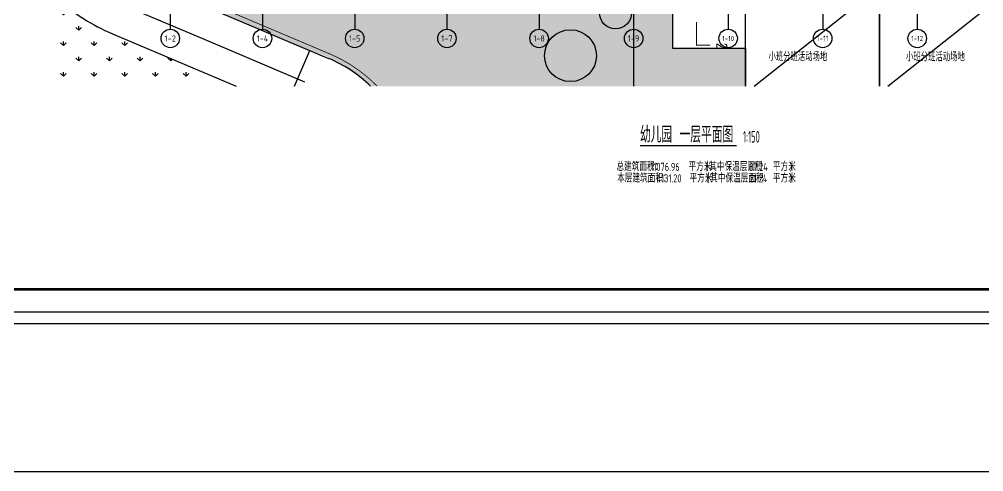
# Model space of a CAD drawing. Header units: millimetres. Extents: x -1048436 to -185795, y -983427 to 400387.
# Drawn here: x -763187 to -700435, y -540519 to -511119 of the extents above; entities that cross this region are included whole.
import ezdxf
from ezdxf.enums import TextEntityAlignment as Align

# ---------------------------------------------------------------- set-up
doc = ezdxf.new("R2010")
doc.units = ezdxf.units.MM
doc.header["$LTSCALE"] = 500
for name, pattern in [('CENTER', [50.800000000000004, 31.75, -6.35, 6.35, -6.35]), ('DASH', [0.35, 0.25, -0.1]), ('DASHDOT', [25.4, 12.7, -6.35, 0, -6.35])]:
    doc.linetypes.add(name, pattern=pattern)
for name, color, linetype in [('AXIS_TEXT', 7, 'Continuous'), ('A绿-1', 94, 'Continuous'), ('C-SHET-TTLB', 11, 'Continuous'), ('DIM_SYMB', 3, 'Continuous'), ('P-CONS-FENC', 7, 'Continuous'), ('PUB_TEXT', 7, 'Continuous'), ('SPACE', 7, 'Continuous'), ('一层轴网$0$建-文字', 4, 'Continuous'), ('一层轴网$0$建-符号', 150, 'Continuous'), ('室外道路', 44, 'Continuous'), ('建-平面-家具', 251, 'Continuous'), ('建-文字', 4, 'Continuous'), ('建-符号', 13, 'Continuous'), ('放坡线', 50, 'DASH'), ('景-平面-小游路', 13, 'Continuous'), ('景-平面-绿化填充', 56, 'Continuous'), ('景-软景-乔木', 85, 'Continuous'), ('通-图框-文字', 4, 'Continuous')]:
    doc.layers.add(name, color=color, linetype=linetype)
doc.layers.add('R_道路系统线', color=251, linetype='DASHDOT', lineweight=0)
doc.styles.add('_TCH_LABEL', font='COMPLEX', dxfattribs={"bigfont": 'GBCBIG'})
doc.styles.add('COMPLEX', font='COMPLEX')
doc.styles.add('ECADI', font='hzs.shx', dxfattribs={"width": 0.7, "bigfont": 'hztxt.shx'})
doc.styles.add('XD2008', font='xd-hzs.shx', dxfattribs={"width": 0.7, "bigfont": 'xd-hztxt.shx'})
doc.styles.add('一层轴网$0$XD2008', font='xd-hzs.shx', dxfattribs={"width": 0.7, "bigfont": 'xd-hztxt.shx'})
doc.styles.add('法文字体', font='tssdeng1.shx', dxfattribs={"width": 0.7, "bigfont": '@extfont2.shx'})
doc.linetypes.add('FENCELINE2', pattern='A,6.349999999999998,-2.54,[132,ltypeshp.shx,S=2.54,R=0,X=-2.54,Y=0],-2.54,25.4', length=36.83)
pattern_1 = [(90, (-26937.13734369306, -803185.0850413444), (-997.7954749999999, 997.7954750000001), [264.58066, -1731.01015]), (45, (-26937.13734369306, -803185.0850413444), (-997.7961550815103, 997.7961550815104), [264.58066, -1146.51615]), (135, (-26937.13734369306, -803185.0850413444), (-997.7961550815104, -997.7961550815103), [264.58066, -1146.51615])]

# ---------------------------------------------------------------- blocks, each defined once
blk = doc.blocks.new('秋枫')
at = {"layer": 'A绿-1', "color": 0}
blk.add_circle((-7.370279637238127, -12.03401758319524), 1048.202433707535, dxfattribs=at)
blk = doc.blocks.new('乌桕')
at = {"layer": 'A绿-1', "color": 0, "ltscale": 0.5}
blk.add_circle((-18.74280114095018, -1.95663815248e-05), 1125, dxfattribs=at)
blk = doc.blocks.new('fdhgh')
at = {"layer": '景-平面-绿化填充'}
h = blk.add_hatch(dxfattribs=at)
h.set_pattern_fill('GRASS', color=256, scale=500, style=0)
h.set_pattern_definition(pattern_1)
edge = h.paths.add_edge_path()
edge.add_line((-1391917.900725652, -533384.1803272972), (-1391917.900725652, -500073.7375280537))
edge.add_line((-1391917.900725652, -500073.7375280537), (-1392920.350335706, -492191.5834332111))
edge.add_line((-1392920.350335706, -492191.5834332111), (-1460021.191535491, -492191.5834332111))
edge.add_line((-1460021.191535491, -492191.5834332111), (-1460021.191535491, -494283.2683767083))
edge.add_arc((-1458021.191487576, -494283.268347271), 2000.000047914685, 180.0000008433149, 269.9999994311733)
edge.add_line((-1458021.191507432, -496283.2683951857), (-1434821.191400159, -496283.2683951857))
edge.add_line((-1434821.191400159, -496283.2683951857), (-1434821.191400144, -501283.2683952155))
edge.add_line((-1434821.191400144, -501283.2683952155), (-1452821.191400174, -501283.2683952155))
edge.add_line((-1452821.191400174, -501283.2683952155), (-1452821.191400159, -499283.2683951857))
edge.add_line((-1452821.191400159, -499283.2683951857), (-1458021.191400516, -499283.2683951857))
edge.add_arc((-1458021.191400509, -501283.2683951932), 2000.00000000745, 90.00000000021346, 179.9999999997866)
edge.add_line((-1460021.191400516, -501283.2683951857), (-1460021.191400159, -502283.30058077))
edge.add_line((-1460021.191400159, -502283.30058077), (-1406457.644193861, -502283.2019749584))
edge.add_line((-1406457.644193861, -502283.2019749584), (-1405476.498323027, -509988.0390123429))
edge.add_line((-1405476.498323027, -509988.0390123429), (-1405271.144524652, -509961.8889418843))
edge.add_arc((-1405405.536460267, -508970.960686354), 999.9999999832984, 277.7234599517984, 359.9999999998832)
edge.add_line((-1404405.536460284, -508970.9606863561), (-1404665.838338766, -506860.7837533059))
edge.add_line((-1404665.838338766, -506860.7837533059), (-1395440.145222265, -505687.5316455367))
edge.add_line((-1395440.145222265, -505687.5316455367), (-1393762.267830003, -518881.2704896929))
edge.add_line((-1393762.267830003, -518881.2704896929), (-1399615.128876138, -519625.5915457609))
edge.add_arc((-1399488.97275818, -520617.6019458508), 999.9999999924134, 97.24752502764908, 187.2475252333043)
edge.add_line((-1400480.983157817, -520743.7580673697), (-1400417.905258614, -521239.7614737155))
edge.add_line((-1400417.905258614, -521239.7614737155), (-1393573.033846337, -520369.2837215366))
edge.add_line((-1393573.033846337, -520369.2837215366), (-1391917.900725652, -533384.1803272972))
edge = h.paths.add_edge_path()
edge.add_line((-1460643.559650402, -592730.2034745822), (-1436234.992772327, -592730.2034745822))
edge.add_line((-1436234.992772327, -592730.2034745822), (-1436234.992772314, -590270.8255238237))
edge.add_line((-1436234.992772314, -590270.8255238237), (-1440972.792292688, -590270.8256267312))
edge.add_line((-1440972.792292688, -590270.8256267312), (-1440972.792457956, -582659.6239316466))
edge.add_line((-1440972.792457956, -582659.6239316466), (-1449771.385286141, -582658.8583923581))
edge.add_line((-1449771.385286141, -582658.8583923581), (-1449771.094421941, -583258.8582265081))
edge.add_line((-1449771.094421941, -583258.8582265081), (-1463872.792450148, -583258.8582259121))
edge.add_line((-1463872.792450148, -583258.8582259121), (-1463872.792450133, -584959.6600725057))
edge.add_line((-1463872.792450133, -584959.6600725057), (-1474580.367622707, -584959.6600725057))
edge.add_line((-1474580.367622707, -584959.6600725057), (-1476321.485172439, -583426.1024842265))
edge.add_line((-1476321.485172439, -583426.1024842265), (-1476321.485172439, -574191.582529247))
edge.add_line((-1476321.485172439, -574191.582529247), (-1481371.485470701, -574191.582629204))
edge.add_line((-1481371.485470701, -574191.582629204), (-1481371.485470701, -577349.8822915258))
edge.add_arc((-1472371.485470651, -577349.8822915033), 9000.000000049527, 180.0000000001434, 247.0886483826312)
edge.add_line((-1475875.243526149, -585639.8569289448), (-1464599.342208955, -590405.6170300248))
edge.add_arc((-1467357.604060732, -599627.4909120467), 9625.537197418684, 45.77129982460218, 73.34807949045268, ccw=False)
h = blk.add_hatch(dxfattribs=at)
h.set_pattern_fill('GRASS', color=256, scale=500, style=0)
h.set_pattern_definition(pattern_1)
edge = h.paths.add_edge_path()
edge.add_line((-1481017.900725652, -592730.2034745822), (-1469373.997588643, -592730.2034745823))
edge.add_line((-1469373.997588643, -592730.2034745822), (-1477432.469360593, -589324.2900874915))
edge.add_arc((-1472371.485470721, -577349.8822914578), 12999.99999997145, 228.3093221808098, 247.0886482296629, ccw=False)
edge.add_line((-1481017.900725652, -587057.58558516), (-1481017.900725652, -592730.2034745822))
at = {"layer": 'DIM_SYMB'}
blk.add_lwpolyline([(-1481017.900725652, -584744.2536792579, 0.1081564123542495), (-1477875.243548322, -586965.8542039099), (-1471626.59933174, -589606.8439089956), (-1464936.877063934, -592448.4159338775)], format="xyb", dxfattribs=at)
at = {"layer": 'P-CONS-FENC', "linetype": 'FENCELINE2', "ltscale": 0.1}
blk.add_lwpolyline([(-1443522.792450089, -582659.6600724759), (-1443522.792450089, -592730.2034745822)], dxfattribs=at)
at = {"layer": 'R_道路系统线', "linetype": 'CENTER', "ltscale": 0.2}
blk.add_line((-1477875.243548322, -586965.8542039099), (-1465377.955115158, -592247.8336140814), dxfattribs=at)
at = {"layer": '室外道路', "ltscale": 5}
for p, q in [((-1440972.792292673, -590270.8255237641), (-1440972.792457942, -582659.6239315572)), ((-1475875.243548322, -585639.8569194677), (-1463377.957900602, -590921.8351523879)), ((-1477432.493906412, -589324.2797131839), (-1469373.997588666, -592730.2034745822)), ((-1465581.828754214, -592730.2034745822), (-1464599.342209015, -590405.6170300844)), ((-1436234.992938641, -590270.8255237641), (-1440972.792292673, -590270.8255237641)), ((-1436234.992938641, -590270.8255237641), (-1436234.992797574, -592730.2034745822))]:
    blk.add_line(p, q, dxfattribs=at)
for centre, radius, start, end in [((-1472371.485470656, -577349.8822914364), 13000.0000000298, 228.3093221760631, 247.0886483752918), ((-1466881.715978239, -599211.8097804191), 9000, 46.06921790728786, 67.08864837529181)]:
    blk.add_arc(centre, radius, start, end, dxfattribs=at)
at = {"layer": '建-平面-家具', "linetype": 'Continuous'}
for p, q in [((-1435679.425913528, -592730.2034745822), (-1427534.993053747, -586270.8252086145)), ((-1426979.426020404, -592730.2034745822), (-1418834.992763249, -586270.8248934549))]:
    blk.add_line(p, q, dxfattribs=at)
for points in [[(-1436234.993053747, -586270.8255237808), (-1427534.993053747, -586270.8253238109), (-1427534.99281975, -592730.2034745822)], [(-1436234.99281975, -592730.2034745822), (-1436234.993053747, -586270.8255237808)], [(-1427534.992529252, -592730.2034745822), (-1427534.992763249, -586270.8252086212)]]:
    blk.add_lwpolyline(points, dxfattribs=at)
at = {"layer": '放坡线', "ltscale": 3, "const_width": 50}
blk.add_lwpolyline([(-1481017.900725652, -578313.9897744042, 0.2713484059682636), (-1475758.451612402, -585363.5244318845), (-1463261.165964682, -590645.5026648047, -0.1002807784888779), (-1460212.474664871, -592730.2034745822, -0.1002807784888779)], format="xyb", dxfattribs=at)
at = {"layer": '景-平面-小游路'}
blk.add_lwpolyline([(-1481017.900725652, -587057.585585157, 0.0821241495645456), (-1477432.469360593, -589324.2900874915), (-1469373.997588643, -592730.2034745822)], format="xyb", dxfattribs=at)
at = {"layer": '景-软景-乔木', "rotation": 359.9453817473567}
blk.add_blockref('秋枫', (-1444694.167523685, -587942.5833741429), dxfattribs=at)
at = {"layer": '景-软景-乔木', "xscale": 1.5, "yscale": 1.5, "zscale": 1.5, "rotation": 359.9453817473567}
blk.add_blockref('乌桕', (-1447605.757145155, -590748.0055904689), dxfattribs=at)
blk = doc.blocks.new('_AXISO')
blk.add_circle((0, 0), 0.5)
at = {"layer": 'AXIS_TEXT', "style": 'COMPLEX', "width": 1.041666666666667}
blk.add_attdef('A', text='', height=0.56, dxfattribs=at).set_placement((-0.25, -0.28), (0.25, -0.28), align=Align.FIT)
blk = doc.blocks.new('一层轴网')
at = {"layer": '一层轴网$0$建-符号'}
for p, q in [((-3.259629011154175e-09, -2500), (-3.259629011154175e-09, -6670)), ((6000, -2500), (6000, -6670)), ((12000, -2500), (12000, -6670)), ((18000, -2500), (18000, -6670)), ((23999.99999999651, -2500), (23999.99999999651, -6670)), ((30150.00000000023, -2500), (30150.00000000023, -6670)), ((36299.99999999627, -2500), (36299.99999999627, -6670)), ((42449.99999999837, -2500), (42449.99999999837, -6670)), ((48600, -2500), (48600, -6670))]:
    blk.add_line(p, q, dxfattribs=at)
ref = blk.add_blockref('_AXISO', (-3.259629011154175e-09, -7270), dxfattribs=dict(at, xscale=1200, yscale=1200, zscale=1200))
ref.add_attrib('A', '1-2', dxfattribs={"layer": '一层轴网$0$建-文字', "height": 396.6659865129521, "style": '一层轴网$0$XD2008', "width": 0.8088888888888249}).set_placement((-370.2215874153189, -7468.332993256452), (370.2215874087997, -7468.332993256452), align=Align.FIT)
ref = blk.add_blockref('_AXISO', (6000, -7270), dxfattribs=dict(at, xscale=1200, yscale=1200, zscale=1200))
ref.add_attrib('A', '1-4', dxfattribs={"layer": '一层轴网$0$建-文字', "height": 391.2270035794028, "style": '一层轴网$0$XD2008', "width": 0.8098360655738571}).set_placement((5628.334346599528, -7465.613501789689), (6371.665653400472, -7465.613501789689), align=Align.FIT)
ref = blk.add_blockref('_AXISO', (12000, -7270), dxfattribs=dict(at, xscale=1200, yscale=1200, zscale=1200))
ref.add_attrib('A', '1-5', dxfattribs={"layer": '一层轴网$0$建-文字', "height": 396.665986512952, "style": '一层轴网$0$XD2008', "width": 0.8088888888888253}).set_placement((11629.77841258794, -7468.332993256452), (12370.22158741206, -7468.332993256452), align=Align.FIT)
ref = blk.add_blockref('_AXISO', (18000, -7270), dxfattribs=dict(at, xscale=1200, yscale=1200, zscale=1200))
ref.add_attrib('A', '1-7', dxfattribs={"layer": '一层轴网$0$建-文字', "height": 396.6659865129519, "style": '一层轴网$0$XD2008', "width": 0.808888888888825}).set_placement((17629.77841258794, -7468.332993256452), (18370.22158741206, -7468.332993256452), align=Align.FIT)
ref = blk.add_blockref('_AXISO', (23999.99999999651, -7270), dxfattribs=dict(at, xscale=1200, yscale=1200, zscale=1200))
ref.add_attrib('A', '1-8', dxfattribs={"layer": '一层轴网$0$建-文字', "height": 396.6659865129519, "style": '一层轴网$0$XD2008', "width": 0.8088888888888252}).set_placement((23629.77841258445, -7468.332993256452), (24370.22158740857, -7468.332993256452), align=Align.FIT)
ref = blk.add_blockref('_AXISO', (30150.00000000023, -7270), dxfattribs=dict(at, xscale=1200, yscale=1200, zscale=1200))
ref.add_attrib('A', '1-9', dxfattribs={"layer": '一层轴网$0$建-文字', "height": 402.2357897716817, "style": '一层轴网$0$XD2008', "width": 0.8079096045197255}).set_placement((29781.28385937621, -7471.117894885829), (30518.71614062425, -7471.117894885829), align=Align.FIT)
ref = blk.add_blockref('_AXISO', (36299.99999999627, -7270), dxfattribs=dict(at, xscale=1200, yscale=1200, zscale=1200))
ref.add_attrib('A', '1-10', dxfattribs={"layer": '一层轴网$0$建-文字', "height": 323.076923076923, "style": '一层轴网$0$XD2008', "width": 0.7799999999998919}).set_placement((35912.30769230402, -7431.538461538439), (36687.69230768853, -7431.538461538439), align=Align.FIT)
ref = blk.add_blockref('_AXISO', (42449.99999999837, -7270), dxfattribs=dict(at, xscale=1200, yscale=1200, zscale=1200))
ref.add_attrib('A', '1-11', dxfattribs={"layer": '一层轴网$0$建-文字', "height": 361.1442075295721, "style": '一层轴网$0$XD2008', "width": 0.728000000000082}).set_placement((42070.79858209228, -7450.572103764804), (42829.20141790446, -7450.572103764804), align=Align.FIT)
ref = blk.add_blockref('_AXISO', (48600, -7270), dxfattribs=dict(at, xscale=1200, yscale=1200, zscale=1200))
ref.add_attrib('A', '1-12', dxfattribs={"layer": '一层轴网$0$建-文字', "height": 323.0769230769232, "style": '一层轴网$0$XD2008', "width": 0.7799999999998917}).set_placement((48212.30769230775, -7431.538461538439), (48987.69230769225, -7431.538461538439), align=Align.FIT)
blk = doc.blocks.new('集团图框A0')
at = {"layer": 'C-SHET-TTLB'}
for points in [[(1015.734575383964, -1212.370138749345), (1015.734575383964, -2063.370138749345), (-183.2654246160364, -2063.370138749345), (-183.2654246160364, -1212.370138749345)], [(1010.734575383964, -1217.370138749345), (1010.734575383964, -2058.370138749345), (-178.2654246160364, -2058.370138749345), (-178.2654246160364, -1217.370138749345)]]:
    blk.add_lwpolyline(points, close=True, dxfattribs=at)
at = {"layer": 'C-SHET-TTLB', "const_width": 1.2}
blk.add_lwpolyline([(-159.8654246160368, -1227.370138749346), (1000.734575383964, -1227.370138749345), (1000.734575383964, -2048.370138749345), (-159.8654246160363, -2048.370138749345)], close=True, dxfattribs=at)
at = {"color": 2, "style": 'ECADI', "width": 0.7}
for tag, p in [('序号1', (929.609999982672, -1745.727255208177)), ('记要1', (957.8036365132166, -1745.74685294515)), ('日期1', (993.1469782830418, -1745.559834540814)), ('序号2', (929.609999982672, -1751.611478208177)), ('记要2', (957.8036365132166, -1751.63107594515)), ('日期2', (993.1469782830418, -1751.444057540814)), ('序号3', (929.609999982672, -1757.474686208177)), ('记要3', (957.8036365132166, -1757.49428394515)), ('日期3', (993.1469782830418, -1757.307265540814)), ('序号4', (929.609999982672, -1763.358909208177)), ('记要4', (957.8036365132166, -1763.37850694515)), ('日期4', (993.1469782830418, -1763.191488540814)), ('合作设计单位', (962.4111437630818, -1906.597871295314)), ('审定人', (961.7296215744302, -1925.589493973553)), ('审核人', (961.7296215744302, -1935.07456567991)), ('设计总负责人', (961.7296215744302, -1944.832831692376)), ('专业负责人', (961.7296215744302, -1955.56261891653)), ('校对人', (961.7296215744302, -1965.805493557732)), ('设计人', (961.7296215744302, -1975.679475879217)), ('建设单位上', (964.2649830332675, -1983.775592314857)), ('建设单位中', (964.2649830332675, -1987.735792384169)), ('建设单位下', (964.2649830332675, -1991.580925740643)), ('项目名称上', (964.2365668891298, -1996.145257942647)), ('项目名称中', (964.2365668891298, -2000.226684013563)), ('项目名称下', (964.2365668891298, -2004.179044988071)), ('子项', (963.473976234065, -2010.77927341438)), ('图名上', (964.3601921332602, -2017.435463692897)), ('图名中', (964.3601921332602, -2021.340650114848)), ('图名下', (964.3601921332602, -2025.46477125561)), ('工程编号', (946.9891414201429, -2031.423560356233)), ('阶段', (983.8096581798554, -2031.45225734735)), ('比例', (945.8499010430078, -2038.03705336175)), ('专业', (983.6068912849014, -2037.819367861192)), ('日期', (945.9894326222011, -2044.578734469285)), ('图别、图号', (985.9316309922442, -2044.682021457796))]:
    blk.add_attdef(tag, text='', height=3.5, dxfattribs=at).set_placement(p, align=Align.MIDDLE)
blk = doc.blocks.new('A0')
blk.add_blockref('集团图框A0', (-1070456.259259863, -656962.7397207296))

msp = doc.modelspace()

# ---------------------------------------------------------------- linework, layer by layer
at = {"layer": 'DIM_SYMB', "const_width": 75}
msp.add_lwpolyline([(-719127.6139649716, -511300.5806248), (-719127.6139649716, -512800.5806248), (-718227.6139649716, -512800.5806248)], dxfattribs=at)
at = {"layer": 'SPACE', "linetype": 'Continuous'}
msp.add_lwpolyline([(-821819.5824250784, -392018.5220697736), (-611819.5824250747, -392018.5220697736), (-611819.5824250747, -540518.5220697736), (-821819.5824250784, -540518.5220697736), (-821819.5824250784, -392018.5220697736)], dxfattribs=at)
at = {"layer": '建-符号', "const_width": 105}
msp.add_lwpolyline([(-722800.1688816355, -519331.1796595611), (-716519.1846296671, -519331.1796595611)], dxfattribs=at)

# ---------------------------------------------------------------- block references
at = {"xscale": 150, "yscale": 150, "zscale": 150}
msp.add_blockref('A0', (159799713.7945582, 98323006.53327087), dxfattribs=at)
for name, p in [('fdhgh', (720308.8013934302, 77265.65540994704)), ('一层轴网', (-753362.6806903237, -505094.0046697821))]:
    msp.add_blockref(name, p)

# ---------------------------------------------------------------- texts
at = {"layer": 'PUB_TEXT', "style": '_TCH_LABEL', "width": 0.7058823529411765}
msp.add_text('2', height=637.5, rotation=270, dxfattribs=at).set_placement((-717796.3639649716, -512650.5806248001))
at = {"layer": 'PUB_TEXT'}
for s, height, style, width, p in [('幼儿园', 1050, 'XD2008', 0.7, (-722800.1688816355, -519129.4473760965)), ('一层平面图', 1050, 'XD2008', 0.7, (-720224.7751808481, -519129.4473760965)), ('1:150', 750, '法文字体', 0.5599999999999999, (-716099.184629667, -519129.4473760965))]:
    msp.add_text(s, height=height, dxfattribs=dict(at, style=style, width=width)).set_placement(p)
at = {"layer": '建-文字', "style": 'XD2008', "width": 0.7}
for p in [(-714437.0057227174, -513828.540358376), (-705485.8429136081, -513841.7234012412)]:
    msp.add_text('小班分班活动场地', height=525, dxfattribs=at).set_placement(p)
at = {"layer": '通-图框-文字', "style": 'ECADI', "width": 0.7}
for s, p in [('总建筑面积：', (-724329.1462320724, -520970.2885327258)), ('11076.96', (-722124.1462320724, -520970.2885327258)), ('平方米', (-719639.1462320724, -520970.2885327258)), ('(', (-718536.6462320724, -520970.2885327258)), ('其中保温层面积', (-718291.6462320724, -520970.2885327258)), ('67.24', (-715719.1462320724, -520970.2885327258)), ('平方米', (-714144.1462320724, -520970.2885327258)), (')', (-713041.6462320724, -520970.2885327258)), ('本层建筑面积：', (-724283.6369087315, -521717.2892060183)), ('4131.20', (-721711.1369087315, -521717.2892060183)), ('平方米', (-719576.1369087315, -521717.2892060183)), ('(', (-718473.6369087315, -521717.2892060183)), ('其中保温层面积', (-718228.6369087315, -521717.2892060183)), ('21.24', (-715656.1369087315, -521717.2892060183)), ('平方米', (-714151.1369087315, -521717.2892060183)), (')', (-713048.6369087315, -521717.2892060183))]:
    msp.add_text(s, height=525, dxfattribs=at).set_placement(p)

doc.saveas('drawing.dxf')
